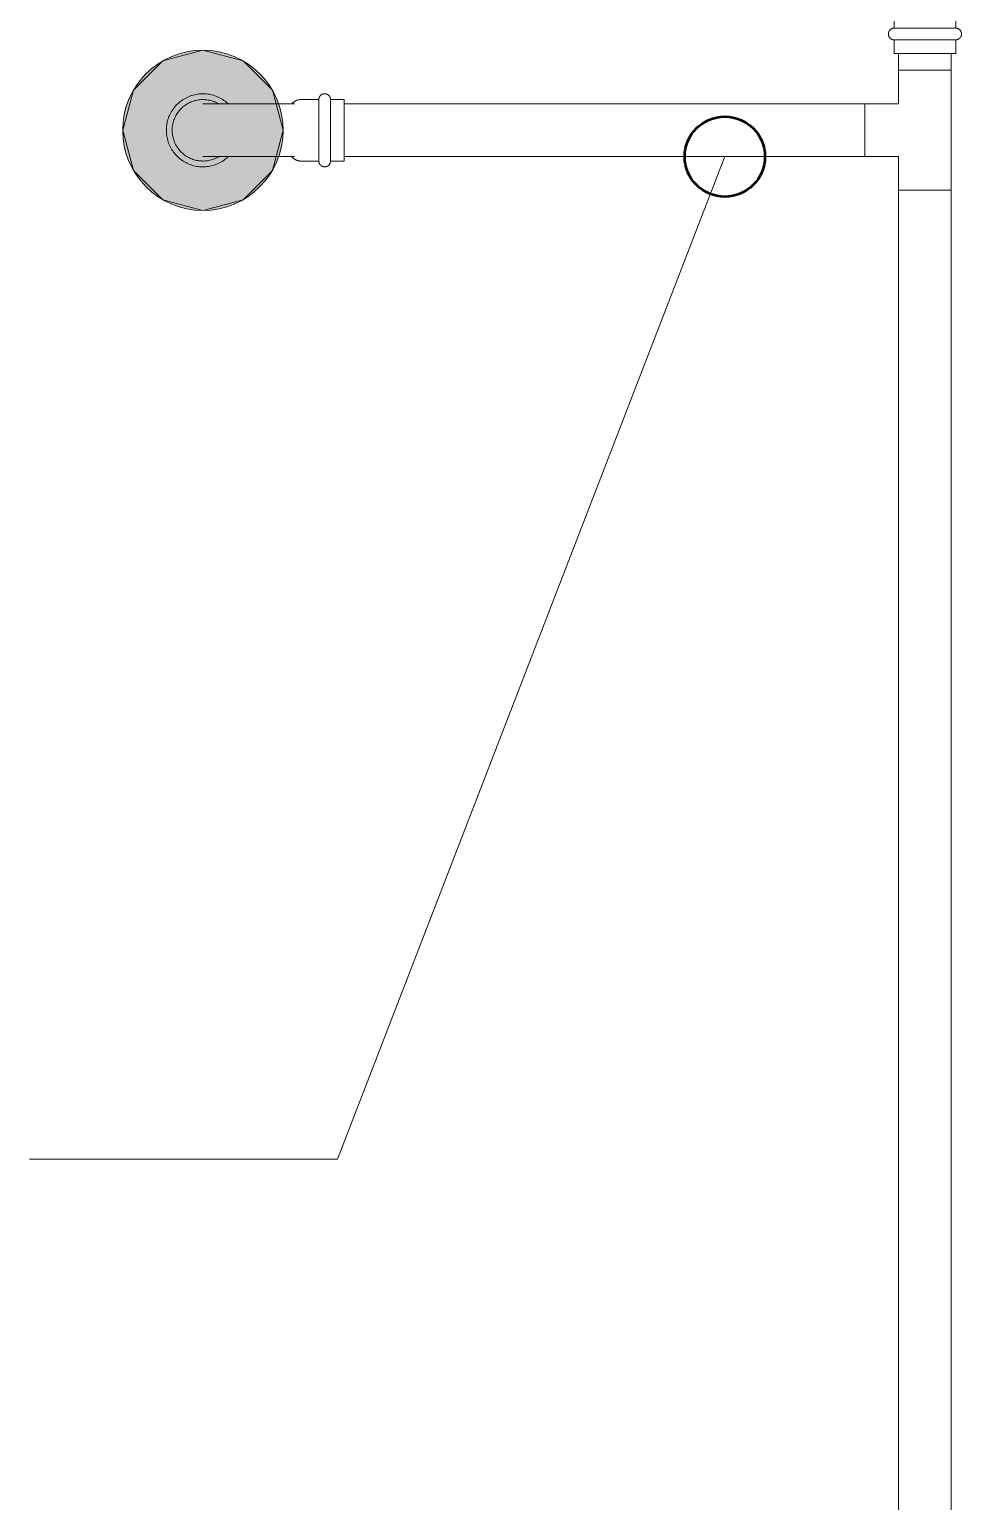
# Model space of a CAD drawing. Header units: inches. Extents: x -3679 to 241, y -496 to 1784.
# Drawn here: x -2537.82 to -2514.59, y 421.44 to 458.15 of the extents above; entities that cross this region are included whole.
import ezdxf

# ---------------------------------------------------------------- set-up
doc = ezdxf.new("R2010")
doc.units = ezdxf.units.IN
doc.header["$MEASUREMENT"] = 0
for name, color, linetype, lineweight in [('A-ANNO-NOTE', 250, 'Continuous', 9), ('G-ANNO-DIMS', 251, 'Continuous', 9), ('P-PIPE', 1, 'Continuous', 9)]:
    doc.layers.add(name, color=color, linetype=linetype, lineweight=lineweight)

# ---------------------------------------------------------------- blocks, each defined once
blk = doc.blocks.new('Victaulic-VicPress316-Elbow 90-45deg Style P568_P571 - Standard-1244383-SECOND LEVEL')
at = {"layer": 'P-PIPE'}
for p, q in [((-2530.61, 456.402), (-2531.061, 456.402)), ((-2530.61, 456.402), (-2530.61, 455.635)), ((-2529.98, 456.402), (-2530.319, 456.402)), ((-2530.319, 456.402), (-2530.319, 455.635)), ((-2529.98, 455.635), (-2529.98, 456.402)), ((-2531.213, 456.293), (-2532.107, 456.293)), ((-2530.61, 455.635), (-2530.61, 454.869)), ((-2530.319, 455.635), (-2530.319, 454.869)), ((-2529.98, 454.869), (-2529.98, 455.635)), ((-2532.107, 454.978), (-2531.216, 454.978)), ((-2531.061, 454.869), (-2530.61, 454.869)), ((-2530.319, 454.869), (-2529.98, 454.869))]:
    blk.add_line(p, q, dxfattribs=at)
at = {"layer": 'P-PIPE', "flags": 128}
for points in [[(-2532.868, 456.293), (-2532.891, 456.314), (-2532.919, 456.338), (-2532.947, 456.361), (-2532.977, 456.382), (-2533.007, 456.402), (-2533.038, 456.422), (-2533.07, 456.439), (-2533.103, 456.456), (-2533.136, 456.471), (-2533.17, 456.485), (-2533.204, 456.498), (-2533.239, 456.509), (-2533.274, 456.518), (-2533.309, 456.527), (-2533.345, 456.534), (-2533.381, 456.539), (-2533.417, 456.543), (-2533.454, 456.546), (-2533.49, 456.547), (-2533.527, 456.547), (-2533.563, 456.545), (-2533.599, 456.542), (-2533.636, 456.537), (-2533.672, 456.531), (-2533.707, 456.523), (-2533.743, 456.514), (-2533.778, 456.504), (-2533.812, 456.492), (-2533.846, 456.479), (-2533.88, 456.464), (-2533.912, 456.448), (-2533.945, 456.431), (-2533.976, 456.413), (-2534.007, 456.393), (-2534.037, 456.372), (-2534.066, 456.35), (-2534.094, 456.327), (-2534.121, 456.303), (-2534.147, 456.277), (-2534.173, 456.251), (-2534.197, 456.224), (-2534.22, 456.195), (-2534.241, 456.166), (-2534.262, 456.136), (-2534.281, 456.105), (-2534.3, 456.074), (-2534.317, 456.041), (-2534.332, 456.008), (-2534.346, 455.975), (-2534.359, 455.941), (-2534.371, 455.906), (-2534.381, 455.871), (-2534.39, 455.835), (-2534.397, 455.8), (-2534.403, 455.764), (-2534.407, 455.728), (-2534.41, 455.691), (-2534.412, 455.655), (-2534.412, 455.635)], [(-2533.112, 456.296), (-2533.139, 456.311), (-2533.166, 456.325), (-2533.194, 456.338), (-2533.222, 456.349), (-2533.251, 456.36), (-2533.28, 456.369), (-2533.31, 456.378), (-2533.34, 456.385), (-2533.37, 456.39), (-2533.4, 456.395), (-2533.431, 456.398), (-2533.461, 456.401), (-2533.492, 456.401), (-2533.522, 456.401), (-2533.553, 456.4), (-2533.584, 456.397), (-2533.614, 456.393), (-2533.644, 456.388), (-2533.674, 456.381), (-2533.704, 456.374), (-2533.733, 456.365), (-2533.762, 456.355), (-2533.791, 456.344), (-2533.819, 456.332), (-2533.847, 456.319), (-2533.874, 456.304), (-2533.9, 456.289), (-2533.926, 456.272), (-2533.951, 456.255), (-2533.976, 456.236), (-2533.999, 456.217), (-2534.022, 456.196), (-2534.044, 456.175), (-2534.065, 456.153), (-2534.085, 456.13), (-2534.105, 456.106), (-2534.123, 456.081), (-2534.14, 456.056), (-2534.157, 456.03), (-2534.172, 456.004), (-2534.186, 455.976), (-2534.199, 455.949), (-2534.211, 455.92), (-2534.222, 455.892), (-2534.232, 455.863), (-2534.24, 455.833), (-2534.248, 455.803), (-2534.254, 455.773), (-2534.259, 455.743), (-2534.263, 455.713), (-2534.265, 455.682), (-2534.266, 455.652), (-2534.267, 455.635)], [(-2531.279, 456.293), (-2531.272, 456.301), (-2531.265, 456.309), (-2531.258, 456.317), (-2531.25, 456.325), (-2531.242, 456.333), (-2531.234, 456.34), (-2531.225, 456.346), (-2531.217, 456.353), (-2531.207, 456.359), (-2531.198, 456.365), (-2531.189, 456.37), (-2531.179, 456.375), (-2531.169, 456.379), (-2531.159, 456.383), (-2531.149, 456.387), (-2531.138, 456.39), (-2531.128, 456.393), (-2531.117, 456.396), (-2531.106, 456.398), (-2531.096, 456.399), (-2531.085, 456.4), (-2531.074, 456.401), (-2531.063, 456.402), (-2531.061, 456.402)], [(-2530.61, 456.402), (-2530.609, 456.407), (-2530.609, 456.413), (-2530.608, 456.419), (-2530.608, 456.425), (-2530.607, 456.43), (-2530.605, 456.436), (-2530.604, 456.442), (-2530.602, 456.447), (-2530.6, 456.453), (-2530.598, 456.458), (-2530.596, 456.464), (-2530.593, 456.469), (-2530.59, 456.474), (-2530.587, 456.479), (-2530.584, 456.484), (-2530.581, 456.488), (-2530.577, 456.493), (-2530.573, 456.497), (-2530.569, 456.502), (-2530.565, 456.506), (-2530.561, 456.51), (-2530.557, 456.514), (-2530.552, 456.517), (-2530.547, 456.521), (-2530.543, 456.524), (-2530.538, 456.527), (-2530.533, 456.53), (-2530.527, 456.532), (-2530.522, 456.535), (-2530.517, 456.537), (-2530.511, 456.539), (-2530.506, 456.541), (-2530.5, 456.542), (-2530.494, 456.544), (-2530.489, 456.545), (-2530.483, 456.546), (-2530.477, 456.546), (-2530.471, 456.547), (-2530.466, 456.547), (-2530.46, 456.547), (-2530.454, 456.547), (-2530.448, 456.546), (-2530.442, 456.545), (-2530.437, 456.544), (-2530.431, 456.543), (-2530.425, 456.542), (-2530.42, 456.54), (-2530.414, 456.538), (-2530.409, 456.536), (-2530.403, 456.534), (-2530.398, 456.531), (-2530.393, 456.529), (-2530.388, 456.526), (-2530.383, 456.522), (-2530.378, 456.519), (-2530.374, 456.516), (-2530.369, 456.512), (-2530.365, 456.508), (-2530.361, 456.504), (-2530.357, 456.5), (-2530.353, 456.495), (-2530.349, 456.491), (-2530.346, 456.486), (-2530.342, 456.481), (-2530.339, 456.477), (-2530.336, 456.471), (-2530.334, 456.466), (-2530.331, 456.461), (-2530.329, 456.456), (-2530.327, 456.45), (-2530.325, 456.445), (-2530.323, 456.439), (-2530.322, 456.434), (-2530.321, 456.428), (-2530.32, 456.422), (-2530.319, 456.416), (-2530.319, 456.41), (-2530.319, 456.405), (-2530.319, 456.402)], [(-2530.61, 456.36), (-2530.61, 456.369), (-2530.61, 456.378), (-2530.61, 456.385), (-2530.61, 456.39), (-2530.61, 456.395), (-2530.61, 456.398), (-2530.61, 456.401), (-2530.61, 456.401), (-2530.61, 456.402)], [(-2530.61, 456.402), (-2530.61, 456.401), (-2530.61, 456.399), (-2530.61, 456.396), (-2530.61, 456.392), (-2530.61, 456.386), (-2530.61, 456.38), (-2530.61, 456.372), (-2530.61, 456.363), (-2530.61, 456.352), (-2530.61, 456.341), (-2530.61, 456.329), (-2530.61, 456.315), (-2530.61, 456.3), (-2530.61, 456.284), (-2530.61, 456.268), (-2530.61, 456.25), (-2530.61, 456.231), (-2530.61, 456.211), (-2530.61, 456.191), (-2530.61, 456.169), (-2530.61, 456.147), (-2530.61, 456.123), (-2530.61, 456.099), (-2530.61, 456.075), (-2530.61, 456.049), (-2530.61, 456.023), (-2530.61, 455.996), (-2530.61, 455.969), (-2530.61, 455.941), (-2530.61, 455.913), (-2530.61, 455.884), (-2530.61, 455.855), (-2530.61, 455.825), (-2530.61, 455.795), (-2530.61, 455.765), (-2530.61, 455.735), (-2530.61, 455.705), (-2530.61, 455.674), (-2530.61, 455.643), (-2530.61, 455.635)], [(-2530.319, 455.635), (-2530.319, 455.666), (-2530.319, 455.696), (-2530.319, 455.727), (-2530.319, 455.757), (-2530.319, 455.787), (-2530.319, 455.817), (-2530.319, 455.847), (-2530.319, 455.876), (-2530.319, 455.905), (-2530.319, 455.934), (-2530.319, 455.962), (-2530.319, 455.989), (-2530.319, 456.016), (-2530.319, 456.042), (-2530.319, 456.068), (-2530.319, 456.093), (-2530.319, 456.117), (-2530.319, 456.14), (-2530.319, 456.163), (-2530.319, 456.185), (-2530.319, 456.206), (-2530.319, 456.226), (-2530.319, 456.245), (-2530.319, 456.263), (-2530.319, 456.28), (-2530.319, 456.296), (-2530.319, 456.311), (-2530.319, 456.325), (-2530.319, 456.338), (-2530.319, 456.349), (-2530.319, 456.36), (-2530.319, 456.369), (-2530.319, 456.378), (-2530.319, 456.385), (-2530.319, 456.39), (-2530.319, 456.395), (-2530.319, 456.398), (-2530.319, 456.401), (-2530.319, 456.401), (-2530.319, 456.402)], [(-2530.319, 456.402), (-2530.319, 456.401), (-2530.319, 456.399), (-2530.319, 456.396), (-2530.319, 456.392), (-2530.319, 456.386), (-2530.319, 456.38), (-2530.319, 456.372), (-2530.319, 456.363)], [(-2532.107, 456.293), (-2532.163, 456.293), (-2532.218, 456.293), (-2532.274, 456.293), (-2532.329, 456.293), (-2532.384, 456.293), (-2532.438, 456.293), (-2532.492, 456.293), (-2532.545, 456.293), (-2532.598, 456.293), (-2532.649, 456.293), (-2532.7, 456.293), (-2532.75, 456.293), (-2532.799, 456.293), (-2532.847, 456.293), (-2532.894, 456.293), (-2532.939, 456.293), (-2532.983, 456.293), (-2533.026, 456.293), (-2533.067, 456.293), (-2533.106, 456.293), (-2533.144, 456.293), (-2533.181, 456.293), (-2533.215, 456.293), (-2533.248, 456.293), (-2533.279, 456.293), (-2533.308, 456.293), (-2533.336, 456.293), (-2533.361, 456.293), (-2533.384, 456.293), (-2533.405, 456.293), (-2533.424, 456.293), (-2533.442, 456.293), (-2533.456, 456.293), (-2533.469, 456.293), (-2533.48, 456.293), (-2533.488, 456.293), (-2533.494, 456.293), (-2533.498, 456.293), (-2533.5, 456.293), (-2533.5, 456.293)], [(-2534.412, 455.635), (-2534.411, 455.599), (-2534.409, 455.562), (-2534.405, 455.526), (-2534.4, 455.49), (-2534.394, 455.454), (-2534.386, 455.418), (-2534.376, 455.383), (-2534.366, 455.348), (-2534.354, 455.314), (-2534.34, 455.28), (-2534.325, 455.247), (-2534.309, 455.214), (-2534.291, 455.182), (-2534.273, 455.151), (-2534.253, 455.12), (-2534.232, 455.09), (-2534.209, 455.062), (-2534.186, 455.034), (-2534.161, 455.007), (-2534.135, 454.981), (-2534.109, 454.956), (-2534.081, 454.932), (-2534.053, 454.909), (-2534.023, 454.888), (-2533.993, 454.868), (-2533.962, 454.849), (-2533.93, 454.831), (-2533.897, 454.814), (-2533.864, 454.799), (-2533.83, 454.785), (-2533.796, 454.772), (-2533.761, 454.761), (-2533.726, 454.752), (-2533.691, 454.743), (-2533.655, 454.736), (-2533.619, 454.731), (-2533.583, 454.727), (-2533.546, 454.724), (-2533.51, 454.723), (-2533.473, 454.723), (-2533.437, 454.725), (-2533.401, 454.728), (-2533.364, 454.733), (-2533.328, 454.739), (-2533.293, 454.747), (-2533.257, 454.756), (-2533.222, 454.766), (-2533.188, 454.778), (-2533.154, 454.791), (-2533.12, 454.806), (-2533.088, 454.822), (-2533.055, 454.839), (-2533.024, 454.857), (-2532.993, 454.877), (-2532.963, 454.898), (-2532.934, 454.92), (-2532.906, 454.943), (-2532.879, 454.967)], [(-2534.267, 455.635), (-2534.266, 455.604), (-2534.264, 455.574), (-2534.261, 455.543), (-2534.257, 455.513), (-2534.251, 455.483), (-2534.245, 455.453), (-2534.237, 455.423), (-2534.228, 455.394), (-2534.217, 455.365), (-2534.206, 455.337), (-2534.193, 455.309), (-2534.18, 455.281), (-2534.165, 455.254), (-2534.149, 455.228), (-2534.133, 455.202), (-2534.115, 455.177), (-2534.096, 455.153), (-2534.076, 455.13), (-2534.056, 455.107), (-2534.034, 455.085), (-2534.012, 455.064), (-2533.988, 455.044), (-2533.964, 455.025), (-2533.94, 455.007), (-2533.914, 454.99), (-2533.888, 454.974), (-2533.861, 454.959), (-2533.834, 454.945), (-2533.806, 454.932), (-2533.778, 454.921), (-2533.749, 454.91), (-2533.72, 454.901), (-2533.69, 454.893), (-2533.66, 454.885), (-2533.63, 454.88), (-2533.6, 454.875), (-2533.569, 454.872), (-2533.539, 454.87), (-2533.508, 454.869), (-2533.478, 454.869), (-2533.447, 454.87), (-2533.416, 454.873), (-2533.386, 454.877), (-2533.356, 454.882), (-2533.326, 454.889), (-2533.296, 454.896), (-2533.267, 454.905), (-2533.238, 454.915), (-2533.209, 454.926), (-2533.181, 454.938), (-2533.153, 454.951), (-2533.126, 454.966), (-2533.106, 454.978)], [(-2530.61, 455.635), (-2530.61, 455.604), (-2530.61, 455.574), (-2530.61, 455.543), (-2530.61, 455.513), (-2530.61, 455.483), (-2530.61, 455.453), (-2530.61, 455.423), (-2530.61, 455.394), (-2530.61, 455.365), (-2530.61, 455.337), (-2530.61, 455.309), (-2530.61, 455.281), (-2530.61, 455.254), (-2530.61, 455.228), (-2530.61, 455.202), (-2530.61, 455.177), (-2530.61, 455.153), (-2530.61, 455.13), (-2530.61, 455.107), (-2530.61, 455.085), (-2530.61, 455.064), (-2530.61, 455.044), (-2530.61, 455.025), (-2530.61, 455.007), (-2530.61, 454.99), (-2530.61, 454.974), (-2530.61, 454.959), (-2530.61, 454.945), (-2530.61, 454.932), (-2530.61, 454.921), (-2530.61, 454.91), (-2530.61, 454.901), (-2530.61, 454.893), (-2530.61, 454.885), (-2530.61, 454.88), (-2530.61, 454.875), (-2530.61, 454.872), (-2530.61, 454.87), (-2530.61, 454.869), (-2530.61, 454.869)], [(-2530.319, 454.869), (-2530.319, 454.869), (-2530.319, 454.871), (-2530.319, 454.874), (-2530.319, 454.878), (-2530.319, 454.884), (-2530.319, 454.89), (-2530.319, 454.898), (-2530.319, 454.907), (-2530.319, 454.918), (-2530.319, 454.929), (-2530.319, 454.942), (-2530.319, 454.955), (-2530.319, 454.97), (-2530.319, 454.986), (-2530.319, 455.002), (-2530.319, 455.02), (-2530.319, 455.039), (-2530.319, 455.059), (-2530.319, 455.079), (-2530.319, 455.101), (-2530.319, 455.123), (-2530.319, 455.147), (-2530.319, 455.171), (-2530.319, 455.195), (-2530.319, 455.221), (-2530.319, 455.247), (-2530.319, 455.274), (-2530.319, 455.301), (-2530.319, 455.329), (-2530.319, 455.357), (-2530.319, 455.386), (-2530.319, 455.415), (-2530.319, 455.445), (-2530.319, 455.475), (-2530.319, 455.505), (-2530.319, 455.535), (-2530.319, 455.566), (-2530.319, 455.596), (-2530.319, 455.627), (-2530.319, 455.635)], [(-2533.5, 454.978), (-2533.499, 454.978), (-2533.496, 454.978), (-2533.49, 454.978), (-2533.482, 454.978), (-2533.472, 454.978), (-2533.46, 454.978), (-2533.446, 454.978), (-2533.429, 454.978), (-2533.411, 454.978), (-2533.39, 454.978), (-2533.367, 454.978), (-2533.343, 454.978), (-2533.316, 454.978), (-2533.287, 454.978), (-2533.257, 454.978), (-2533.224, 454.978), (-2533.19, 454.978), (-2533.154, 454.978), (-2533.117, 454.978), (-2533.078, 454.978), (-2533.037, 454.978), (-2532.995, 454.978), (-2532.951, 454.978), (-2532.906, 454.978), (-2532.86, 454.978), (-2532.812, 454.978), (-2532.764, 454.978), (-2532.714, 454.978), (-2532.663, 454.978), (-2532.612, 454.978), (-2532.559, 454.978), (-2532.506, 454.978), (-2532.453, 454.978), (-2532.398, 454.978), (-2532.344, 454.978), (-2532.289, 454.978), (-2532.233, 454.978), (-2532.178, 454.978), (-2532.122, 454.978), (-2532.107, 454.978)], [(-2531.061, 454.869), (-2531.072, 454.869), (-2531.083, 454.869), (-2531.094, 454.87), (-2531.104, 454.872), (-2531.115, 454.874), (-2531.126, 454.876), (-2531.136, 454.879), (-2531.147, 454.882), (-2531.157, 454.886), (-2531.167, 454.89), (-2531.177, 454.894), (-2531.187, 454.899), (-2531.196, 454.905), (-2531.206, 454.91), (-2531.215, 454.916), (-2531.224, 454.922), (-2531.232, 454.929), (-2531.241, 454.936), (-2531.249, 454.944), (-2531.256, 454.951), (-2531.264, 454.959), (-2531.271, 454.967), (-2531.278, 454.976), (-2531.279, 454.978)], [(-2530.61, 454.869), (-2530.61, 454.869), (-2530.61, 454.871), (-2530.61, 454.874), (-2530.61, 454.878), (-2530.61, 454.884), (-2530.61, 454.89), (-2530.61, 454.898), (-2530.61, 454.907)], [(-2530.319, 454.91), (-2530.319, 454.901), (-2530.319, 454.893), (-2530.319, 454.885), (-2530.319, 454.88), (-2530.319, 454.875), (-2530.319, 454.872), (-2530.319, 454.87), (-2530.319, 454.869), (-2530.319, 454.869)], [(-2530.319, 454.869), (-2530.319, 454.863), (-2530.319, 454.857), (-2530.32, 454.851), (-2530.32, 454.845), (-2530.321, 454.84), (-2530.323, 454.834), (-2530.324, 454.828), (-2530.326, 454.823), (-2530.328, 454.817), (-2530.33, 454.812), (-2530.332, 454.807), (-2530.335, 454.801), (-2530.338, 454.796), (-2530.341, 454.791), (-2530.344, 454.786), (-2530.347, 454.782), (-2530.351, 454.777), (-2530.355, 454.773), (-2530.359, 454.768), (-2530.363, 454.764), (-2530.367, 454.76), (-2530.371, 454.756), (-2530.376, 454.753), (-2530.381, 454.749), (-2530.385, 454.746), (-2530.39, 454.743), (-2530.395, 454.74), (-2530.401, 454.738), (-2530.406, 454.735), (-2530.411, 454.733), (-2530.417, 454.731), (-2530.422, 454.729), (-2530.428, 454.728), (-2530.434, 454.726), (-2530.439, 454.725), (-2530.445, 454.724), (-2530.451, 454.724), (-2530.457, 454.723), (-2530.462, 454.723), (-2530.468, 454.723), (-2530.474, 454.723), (-2530.48, 454.724), (-2530.486, 454.725), (-2530.491, 454.726), (-2530.497, 454.727), (-2530.503, 454.728), (-2530.508, 454.73), (-2530.514, 454.732), (-2530.519, 454.734), (-2530.525, 454.736), (-2530.53, 454.739), (-2530.535, 454.741), (-2530.54, 454.744), (-2530.545, 454.748), (-2530.55, 454.751), (-2530.554, 454.754), (-2530.559, 454.758), (-2530.563, 454.762), (-2530.567, 454.766), (-2530.571, 454.77), (-2530.575, 454.775), (-2530.579, 454.779), (-2530.582, 454.784), (-2530.586, 454.789), (-2530.589, 454.794), (-2530.592, 454.799), (-2530.594, 454.804), (-2530.597, 454.809), (-2530.599, 454.814), (-2530.601, 454.82), (-2530.603, 454.825), (-2530.605, 454.831), (-2530.606, 454.837), (-2530.607, 454.842), (-2530.608, 454.848), (-2530.609, 454.854), (-2530.609, 454.86), (-2530.609, 454.865), (-2530.61, 454.869)]]:
    blk.add_lwpolyline(points, dxfattribs=at)
blk = doc.blocks.new('Victaulic-VicPress316-Elbow 90-45deg Style P568_P571 - Standard-V30-SECOND LEVEL')
at = {"layer": 'P-PIPE'}
for p, q in [((-2518.671, 461.839), (-2519.008, 461.839)), ((-2517.931, 461.839), (-2518.381, 461.839)), ((-2516.888, 461.73), (-2517.792, 461.73)), ((-2517.792, 460.415), (-2516.888, 460.415)), ((-2519.008, 460.306), (-2518.671, 460.306)), ((-2518.381, 460.306), (-2517.931, 460.306)), ((-2516.158, 459.68), (-2516.158, 458.8)), ((-2514.843, 458.782), (-2514.843, 459.68)), ((-2516.267, 458.634), (-2516.267, 458.182)), ((-2516.158, 458.852), (-2516.155, 458.852)), ((-2514.734, 458.182), (-2514.734, 458.634)), ((-2516.267, 457.891), (-2516.267, 457.553)), ((-2514.736, 458.182), (-2516.264, 458.182)), ((-2514.736, 457.891), (-2516.264, 457.891)), ((-2514.734, 457.553), (-2514.734, 457.891)), ((-2516.264, 457.553), (-2514.736, 457.553)), ((-2514.736, 457.553), (-2514.734, 457.553))]:
    blk.add_line(p, q, dxfattribs=at)
at = {"layer": 'P-PIPE', "flags": 128}
for points in [[(-2518.526, 461.985), (-2518.591, 461.969), (-2518.632, 461.941), (-2518.653, 461.916), (-2518.665, 461.896), (-2518.673, 461.879), (-2518.678, 461.864), (-2518.683, 461.85), (-2518.687, 461.835), (-2518.69, 461.821), (-2518.693, 461.807), (-2518.696, 461.791), (-2518.699, 461.775), (-2518.701, 461.759), (-2518.704, 461.741), (-2518.706, 461.723), (-2518.708, 461.703), (-2518.71, 461.683), (-2518.712, 461.663), (-2518.714, 461.641), (-2518.716, 461.618), (-2518.718, 461.595), (-2518.72, 461.571), (-2518.721, 461.546), (-2518.723, 461.521), (-2518.724, 461.494), (-2518.726, 461.468), (-2518.727, 461.44), (-2518.728, 461.412), (-2518.729, 461.384), (-2518.73, 461.355), (-2518.731, 461.326), (-2518.732, 461.296), (-2518.733, 461.266), (-2518.733, 461.235), (-2518.734, 461.205), (-2518.734, 461.174), (-2518.734, 461.143), (-2518.735, 461.112), (-2518.735, 461.081), (-2518.735, 461.05), (-2518.735, 461.019), (-2518.734, 460.988), (-2518.734, 460.957), (-2518.734, 460.926), (-2518.733, 460.896), (-2518.732, 460.865), (-2518.732, 460.835), (-2518.731, 460.806), (-2518.73, 460.777), (-2518.729, 460.748), (-2518.728, 460.72), (-2518.726, 460.692), (-2518.725, 460.665), (-2518.724, 460.639), (-2518.722, 460.613), (-2518.721, 460.587), (-2518.719, 460.563), (-2518.717, 460.539), (-2518.715, 460.516), (-2518.713, 460.494), (-2518.711, 460.473), (-2518.709, 460.452), (-2518.707, 460.433), (-2518.705, 460.414), (-2518.702, 460.396), (-2518.7, 460.379), (-2518.697, 460.362), (-2518.695, 460.347), (-2518.692, 460.332), (-2518.689, 460.317), (-2518.685, 460.303), (-2518.681, 460.289), (-2518.676, 460.274), (-2518.67, 460.259), (-2518.66, 460.24), (-2518.645, 460.218), (-2518.616, 460.191), (-2518.564, 460.165), (-2518.526, 460.161)], [(-2518.363, 461.828), (-2518.366, 461.842), (-2518.37, 461.856), (-2518.375, 461.871), (-2518.381, 461.886), (-2518.391, 461.905), (-2518.406, 461.927), (-2518.435, 461.954), (-2518.488, 461.98), (-2518.526, 461.985)], [(-2517.931, 461.839), (-2517.811, 461.812), (-2517.738, 461.761), (-2517.707, 461.726)], [(-2514.843, 459.68), (-2514.844, 459.761), (-2514.849, 459.843), (-2514.857, 459.925), (-2514.869, 460.006), (-2514.883, 460.086), (-2514.901, 460.166), (-2514.922, 460.246), (-2514.946, 460.324), (-2514.973, 460.401), (-2515.004, 460.477), (-2515.037, 460.552), (-2515.073, 460.626), (-2515.112, 460.698), (-2515.154, 460.768), (-2515.199, 460.836), (-2515.247, 460.903), (-2515.297, 460.968), (-2515.349, 461.031), (-2515.405, 461.091), (-2515.462, 461.15), (-2515.522, 461.206), (-2515.584, 461.259), (-2515.648, 461.31), (-2515.714, 461.359), (-2515.782, 461.404), (-2515.852, 461.447), (-2515.923, 461.488), (-2515.996, 461.525), (-2516.07, 461.559), (-2516.146, 461.59), (-2516.223, 461.619), (-2516.301, 461.644), (-2516.38, 461.666), (-2516.46, 461.685), (-2516.54, 461.7), (-2516.621, 461.712), (-2516.702, 461.722), (-2516.784, 461.727), (-2516.866, 461.73), (-2516.888, 461.73)], [(-2517.931, 460.306), (-2517.811, 460.333), (-2517.738, 460.384), (-2517.707, 460.419)], [(-2516.888, 460.415), (-2516.859, 460.414), (-2516.83, 460.413), (-2516.801, 460.41), (-2516.772, 460.406), (-2516.743, 460.4), (-2516.715, 460.394), (-2516.687, 460.387), (-2516.659, 460.378), (-2516.631, 460.368), (-2516.604, 460.357), (-2516.578, 460.345), (-2516.552, 460.332), (-2516.526, 460.318), (-2516.501, 460.303), (-2516.476, 460.287), (-2516.453, 460.27), (-2516.43, 460.252), (-2516.407, 460.233), (-2516.386, 460.213), (-2516.365, 460.193), (-2516.345, 460.171), (-2516.326, 460.149), (-2516.308, 460.126), (-2516.29, 460.102), (-2516.274, 460.078), (-2516.259, 460.053), (-2516.244, 460.027), (-2516.231, 460.001), (-2516.219, 459.974), (-2516.207, 459.947), (-2516.197, 459.919), (-2516.188, 459.891), (-2516.18, 459.863), (-2516.174, 459.834), (-2516.168, 459.805), (-2516.164, 459.776), (-2516.161, 459.746), (-2516.158, 459.717), (-2516.158, 459.687), (-2516.158, 459.68)], [(-2518.526, 460.161), (-2518.46, 460.176), (-2518.419, 460.204), (-2518.398, 460.229), (-2518.386, 460.249), (-2518.378, 460.266), (-2518.373, 460.281), (-2518.368, 460.296), (-2518.364, 460.31)], [(-2516.267, 458.634), (-2516.266, 458.644), (-2516.266, 458.655), (-2516.265, 458.666), (-2516.263, 458.677), (-2516.261, 458.688), (-2516.259, 458.698), (-2516.256, 458.709), (-2516.253, 458.719), (-2516.249, 458.73), (-2516.245, 458.74), (-2516.241, 458.75), (-2516.236, 458.759), (-2516.23, 458.769), (-2516.225, 458.778), (-2516.219, 458.787), (-2516.213, 458.796), (-2516.206, 458.805), (-2516.199, 458.813), (-2516.192, 458.821), (-2516.184, 458.829), (-2516.176, 458.836), (-2516.168, 458.844), (-2516.159, 458.85), (-2516.158, 458.852)], [(-2514.843, 458.852), (-2514.834, 458.845), (-2514.826, 458.838), (-2514.818, 458.83), (-2514.81, 458.823), (-2514.802, 458.815), (-2514.795, 458.806), (-2514.789, 458.798), (-2514.782, 458.789), (-2514.776, 458.78), (-2514.771, 458.771), (-2514.765, 458.761), (-2514.76, 458.751), (-2514.756, 458.741), (-2514.752, 458.731), (-2514.748, 458.721), (-2514.745, 458.711), (-2514.742, 458.7), (-2514.739, 458.69), (-2514.737, 458.679), (-2514.736, 458.668), (-2514.735, 458.657), (-2514.734, 458.646), (-2514.734, 458.636), (-2514.734, 458.634)], [(-2516.267, 457.891), (-2516.272, 457.891), (-2516.278, 457.891), (-2516.284, 457.892), (-2516.29, 457.893), (-2516.295, 457.894), (-2516.301, 457.895), (-2516.307, 457.897), (-2516.312, 457.898), (-2516.318, 457.9), (-2516.323, 457.903), (-2516.328, 457.905), (-2516.334, 457.907), (-2516.339, 457.91), (-2516.344, 457.913), (-2516.349, 457.916), (-2516.353, 457.92), (-2516.358, 457.923), (-2516.362, 457.927), (-2516.367, 457.931), (-2516.371, 457.935), (-2516.375, 457.939), (-2516.379, 457.944), (-2516.382, 457.948), (-2516.386, 457.953), (-2516.389, 457.958), (-2516.392, 457.963), (-2516.395, 457.968), (-2516.397, 457.973), (-2516.4, 457.978), (-2516.402, 457.984), (-2516.404, 457.989), (-2516.406, 457.995), (-2516.407, 458), (-2516.409, 458.006), (-2516.41, 458.012), (-2516.411, 458.018), (-2516.411, 458.023), (-2516.412, 458.029), (-2516.412, 458.035), (-2516.412, 458.041), (-2516.412, 458.047), (-2516.411, 458.052), (-2516.41, 458.058), (-2516.409, 458.064), (-2516.408, 458.07), (-2516.407, 458.075), (-2516.405, 458.081), (-2516.403, 458.086), (-2516.401, 458.092), (-2516.399, 458.097), (-2516.396, 458.102), (-2516.394, 458.107), (-2516.391, 458.112), (-2516.387, 458.117), (-2516.384, 458.122), (-2516.381, 458.127), (-2516.377, 458.131), (-2516.373, 458.136), (-2516.369, 458.14), (-2516.365, 458.144), (-2516.36, 458.148), (-2516.356, 458.151), (-2516.351, 458.155), (-2516.346, 458.158), (-2516.342, 458.161), (-2516.336, 458.164), (-2516.331, 458.167), (-2516.326, 458.169), (-2516.321, 458.172), (-2516.315, 458.174), (-2516.31, 458.175), (-2516.304, 458.177), (-2516.298, 458.178), (-2516.293, 458.18), (-2516.287, 458.181), (-2516.281, 458.181), (-2516.275, 458.182), (-2516.27, 458.182), (-2516.267, 458.182)], [(-2514.736, 458.182), (-2514.739, 458.182), (-2514.744, 458.182), (-2514.749, 458.182), (-2514.756, 458.182), (-2514.764, 458.182), (-2514.773, 458.182), (-2514.783, 458.182), (-2514.795, 458.182), (-2514.808, 458.182), (-2514.821, 458.182), (-2514.836, 458.182), (-2514.852, 458.182), (-2514.869, 458.182), (-2514.887, 458.182), (-2514.906, 458.182), (-2514.925, 458.182), (-2514.946, 458.182), (-2514.968, 458.182), (-2514.99, 458.182), (-2515.013, 458.182), (-2515.038, 458.182), (-2515.062, 458.182), (-2515.088, 458.182), (-2515.114, 458.182), (-2515.141, 458.182), (-2515.168, 458.182), (-2515.196, 458.182), (-2515.224, 458.182), (-2515.253, 458.182), (-2515.283, 458.182), (-2515.312, 458.182), (-2515.342, 458.182), (-2515.372, 458.182), (-2515.402, 458.182), (-2515.433, 458.182), (-2515.463, 458.182), (-2515.494, 458.182), (-2515.525, 458.182), (-2515.555, 458.182), (-2515.586, 458.182), (-2515.616, 458.182), (-2515.647, 458.182), (-2515.676, 458.182), (-2515.706, 458.182), (-2515.736, 458.182), (-2515.765, 458.182), (-2515.793, 458.182), (-2515.821, 458.182), (-2515.849, 458.182), (-2515.876, 458.182), (-2515.902, 458.182), (-2515.928, 458.182), (-2515.953, 458.182), (-2515.977, 458.182), (-2516.001, 458.182), (-2516.024, 458.182), (-2516.046, 458.182), (-2516.067, 458.182), (-2516.087, 458.182), (-2516.106, 458.182), (-2516.125, 458.182), (-2516.142, 458.182), (-2516.158, 458.182), (-2516.173, 458.182), (-2516.187, 458.182), (-2516.2, 458.182), (-2516.212, 458.182), (-2516.223, 458.182), (-2516.233, 458.182), (-2516.241, 458.182), (-2516.248, 458.182), (-2516.254, 458.182), (-2516.259, 458.182), (-2516.263, 458.182), (-2516.265, 458.182), (-2516.266, 458.182), (-2516.267, 458.182)], [(-2516.267, 458.182), (-2516.266, 458.182), (-2516.264, 458.182), (-2516.264, 458.182)], [(-2516.267, 457.891), (-2516.266, 457.891), (-2516.264, 457.891), (-2516.261, 457.891), (-2516.257, 457.891), (-2516.251, 457.891), (-2516.245, 457.891), (-2516.237, 457.891), (-2516.228, 457.891), (-2516.217, 457.891), (-2516.206, 457.891), (-2516.193, 457.891), (-2516.18, 457.891), (-2516.165, 457.891), (-2516.149, 457.891), (-2516.133, 457.891), (-2516.115, 457.891), (-2516.096, 457.891), (-2516.076, 457.891), (-2516.056, 457.891), (-2516.034, 457.891), (-2516.012, 457.891), (-2515.988, 457.891), (-2515.964, 457.891), (-2515.94, 457.891), (-2515.914, 457.891), (-2515.888, 457.891), (-2515.861, 457.891), (-2515.834, 457.891), (-2515.806, 457.891), (-2515.778, 457.891), (-2515.749, 457.891), (-2515.72, 457.891), (-2515.69, 457.891), (-2515.66, 457.891), (-2515.63, 457.891), (-2515.6, 457.891), (-2515.569, 457.891), (-2515.539, 457.891), (-2515.508, 457.891), (-2515.478, 457.891), (-2515.447, 457.891), (-2515.416, 457.891), (-2515.386, 457.891), (-2515.356, 457.891), (-2515.326, 457.891), (-2515.296, 457.891), (-2515.267, 457.891), (-2515.238, 457.891), (-2515.209, 457.891), (-2515.181, 457.891), (-2515.153, 457.891), (-2515.126, 457.891), (-2515.1, 457.891), (-2515.074, 457.891), (-2515.049, 457.891), (-2515.024, 457.891), (-2515.001, 457.891), (-2514.978, 457.891), (-2514.956, 457.891), (-2514.935, 457.891), (-2514.915, 457.891), (-2514.895, 457.891), (-2514.877, 457.891), (-2514.86, 457.891), (-2514.843, 457.891), (-2514.828, 457.891), (-2514.814, 457.891), (-2514.801, 457.891), (-2514.789, 457.891), (-2514.778, 457.891), (-2514.768, 457.891), (-2514.76, 457.891), (-2514.752, 457.891), (-2514.746, 457.891), (-2514.741, 457.891), (-2514.737, 457.891), (-2514.736, 457.891)], [(-2516.264, 457.891), (-2516.266, 457.891), (-2516.267, 457.891)], [(-2516.264, 458.182), (-2516.261, 458.182), (-2516.256, 458.182), (-2516.251, 458.182), (-2516.244, 458.182), (-2516.236, 458.182), (-2516.227, 458.182), (-2516.217, 458.182)], [(-2516.222, 457.891), (-2516.232, 457.891), (-2516.24, 457.891), (-2516.248, 457.891), (-2516.254, 457.891), (-2516.259, 457.891), (-2516.263, 457.891), (-2516.264, 457.891)], [(-2514.734, 457.891), (-2514.734, 457.891), (-2514.736, 457.891), (-2514.739, 457.891), (-2514.743, 457.891), (-2514.749, 457.891), (-2514.755, 457.891), (-2514.763, 457.891), (-2514.772, 457.891)], [(-2514.767, 458.182), (-2514.759, 458.182), (-2514.752, 458.182), (-2514.746, 458.182), (-2514.741, 458.182), (-2514.737, 458.182), (-2514.735, 458.182), (-2514.734, 458.182), (-2514.734, 458.182)], [(-2514.734, 458.182), (-2514.734, 458.182), (-2514.736, 458.182), (-2514.736, 458.182)], [(-2514.736, 457.891), (-2514.734, 457.891), (-2514.734, 457.891)], [(-2514.734, 458.182), (-2514.728, 458.182), (-2514.722, 458.182), (-2514.716, 458.181), (-2514.71, 458.18), (-2514.705, 458.179), (-2514.699, 458.178), (-2514.693, 458.176), (-2514.688, 458.175), (-2514.682, 458.173), (-2514.677, 458.171), (-2514.672, 458.168), (-2514.666, 458.166), (-2514.661, 458.163), (-2514.656, 458.16), (-2514.651, 458.157), (-2514.647, 458.153), (-2514.642, 458.15), (-2514.638, 458.146), (-2514.633, 458.142), (-2514.629, 458.138), (-2514.625, 458.134), (-2514.621, 458.129), (-2514.618, 458.125), (-2514.614, 458.12), (-2514.611, 458.115), (-2514.608, 458.11), (-2514.605, 458.105), (-2514.603, 458.1), (-2514.6, 458.095), (-2514.598, 458.089), (-2514.596, 458.084), (-2514.594, 458.078), (-2514.593, 458.073), (-2514.591, 458.067), (-2514.59, 458.061), (-2514.589, 458.056), (-2514.589, 458.05), (-2514.588, 458.044), (-2514.588, 458.038), (-2514.588, 458.032), (-2514.588, 458.026), (-2514.589, 458.021), (-2514.59, 458.015), (-2514.591, 458.009), (-2514.592, 458.003), (-2514.593, 457.998), (-2514.595, 457.992), (-2514.597, 457.987), (-2514.599, 457.981), (-2514.601, 457.976), (-2514.604, 457.971), (-2514.606, 457.966), (-2514.609, 457.961), (-2514.613, 457.956), (-2514.616, 457.951), (-2514.619, 457.946), (-2514.623, 457.942), (-2514.627, 457.937), (-2514.631, 457.933), (-2514.635, 457.929), (-2514.64, 457.925), (-2514.644, 457.922), (-2514.649, 457.918), (-2514.654, 457.915), (-2514.658, 457.912), (-2514.664, 457.909), (-2514.669, 457.906), (-2514.674, 457.904), (-2514.679, 457.901), (-2514.685, 457.899), (-2514.69, 457.898), (-2514.696, 457.896), (-2514.702, 457.895), (-2514.707, 457.893), (-2514.713, 457.892), (-2514.719, 457.892), (-2514.725, 457.891), (-2514.73, 457.891), (-2514.734, 457.891)]]:
    blk.add_lwpolyline(points, dxfattribs=at)
at = {"layer": 'P-PIPE'}
for centre, major_axis in [((-2519.008, 461.073), (0, 0.767)), ((-2518.671, 461.073), (0, 0.766)), ((-2518.381, 461.073), (0, 0.766))]:
    blk.add_ellipse(centre, major_axis=major_axis, ratio=0.083045, start_param=0, end_param=3.141593, dxfattribs=at)

msp = doc.modelspace()

# ---------------------------------------------------------------- hatches: boundary and pattern name
at = {"layer": 'A-ANNO-NOTE'}
h = msp.add_hatch(color=256, dxfattribs=at)
edge = h.paths.add_edge_path(flags=0)
edge.add_arc((-2533.5, 455.635), 2, 0, 360)
msp.add_hatch(color=256, dxfattribs=at).paths.add_polyline_path([(-2533.5, 453.635), (-2534.5, 453.903), (-2535.232, 454.635), (-2535.5, 455.635), (-2535.232, 456.635), (-2534.5, 457.367), (-2533.5, 457.635), (-2532.5, 457.367), (-2531.768, 456.635), (-2531.5, 455.635), (-2531.768, 454.635), (-2532.5, 453.903)], flags=0)

# ---------------------------------------------------------------- linework, layer by layer
for p, q in [((-2534.5, 457.367), (-2533.5, 457.635)), ((-2533.5, 457.635), (-2532.5, 457.367)), ((-2535.232, 456.635), (-2534.5, 457.367)), ((-2532.5, 457.367), (-2531.768, 456.635)), ((-2535.5, 455.635), (-2535.232, 456.635)), ((-2531.768, 456.635), (-2531.5, 455.635)), ((-2535.232, 454.635), (-2535.5, 455.635)), ((-2531.5, 455.635), (-2531.768, 454.635)), ((-2534.5, 453.903), (-2535.232, 454.635)), ((-2531.768, 454.635), (-2532.5, 453.903)), ((-2533.5, 453.635), (-2534.5, 453.903)), ((-2532.5, 453.903), (-2533.5, 453.635))]:
    msp.add_line(p, q, dxfattribs=at)
msp.add_circle((-2533.5, 455.635), 2, dxfattribs=at)
at = {"layer": 'G-ANNO-DIMS'}
for p, q in [((-2520.489, 454.978), (-2530.144, 429.972)), ((-2530.144, 429.972), (-2537.824, 429.972))]:
    msp.add_line(p, q, dxfattribs=at)
at = {"layer": 'G-ANNO-DIMS', "lineweight": 50}
msp.add_circle((-2520.489, 454.978), 1, dxfattribs=at)
at = {"layer": 'P-PIPE'}
for p, q in [((-2516.158, 457.553), (-2516.158, 457.131)), ((-2514.843, 457.131), (-2514.843, 457.553)), ((-2514.843, 457.131), (-2516.158, 457.131)), ((-2516.157, 457.131), (-2516.157, 456.293)), ((-2516.157, 457.131), (-2516.135, 457.131)), ((-2516.135, 457.131), (-2516.069, 457.131)), ((-2516.069, 457.131), (-2515.965, 457.131)), ((-2515.965, 457.131), (-2515.829, 457.131)), ((-2515.829, 457.131), (-2515.67, 457.131)), ((-2515.67, 457.131), (-2515.33, 457.131)), ((-2515.33, 457.131), (-2515.171, 457.131)), ((-2515.171, 457.131), (-2515.035, 457.131)), ((-2515.035, 457.131), (-2514.931, 457.131)), ((-2514.931, 457.131), (-2514.865, 457.131)), ((-2514.865, 457.131), (-2514.843, 457.131)), ((-2514.843, 454.139), (-2514.843, 457.131)), ((-2516.996, 456.293), (-2529.98, 456.293)), ((-2516.996, 456.293), (-2516.996, 454.978)), ((-2516.157, 456.293), (-2516.996, 456.293)), ((-2516.996, 456.27), (-2516.996, 456.293)), ((-2516.996, 456.204), (-2516.996, 456.27)), ((-2516.996, 456.1), (-2516.996, 456.204)), ((-2516.996, 455.964), (-2516.996, 456.1)), ((-2516.996, 455.805), (-2516.996, 455.964)), ((-2516.996, 455.465), (-2516.996, 455.805)), ((-2516.996, 455.306), (-2516.996, 455.465)), ((-2516.996, 455.17), (-2516.996, 455.306)), ((-2529.98, 454.978), (-2516.996, 454.978)), ((-2516.996, 455.066), (-2516.996, 455.17)), ((-2516.996, 455), (-2516.996, 455.066)), ((-2516.996, 454.978), (-2516.996, 455)), ((-2516.996, 454.978), (-2516.157, 454.978)), ((-2516.157, 454.978), (-2516.157, 454.139)), ((-2516.158, 454.139), (-2516.158, 389.155)), ((-2516.158, 454.139), (-2514.843, 454.139)), ((-2516.135, 454.139), (-2516.157, 454.139)), ((-2516.069, 454.139), (-2516.135, 454.139)), ((-2515.965, 454.139), (-2516.069, 454.139)), ((-2515.829, 454.139), (-2515.965, 454.139)), ((-2515.67, 454.139), (-2515.829, 454.139)), ((-2515.33, 454.139), (-2515.67, 454.139)), ((-2515.171, 454.139), (-2515.33, 454.139)), ((-2515.035, 454.139), (-2515.171, 454.139)), ((-2514.931, 454.139), (-2515.035, 454.139)), ((-2514.865, 454.139), (-2514.931, 454.139)), ((-2514.843, 454.139), (-2514.865, 454.139)), ((-2514.843, 389.155), (-2514.843, 454.139))]:
    msp.add_line(p, q, dxfattribs=at)

# ---------------------------------------------------------------- block references
for name in ['Victaulic-VicPress316-Elbow 90-45deg Style P568_P571 - Standard-V30-SECOND LEVEL', 'Victaulic-VicPress316-Elbow 90-45deg Style P568_P571 - Standard-1244383-SECOND LEVEL']:
    msp.add_blockref(name, (0, 0), dxfattribs=at)

doc.saveas('drawing.dxf')
